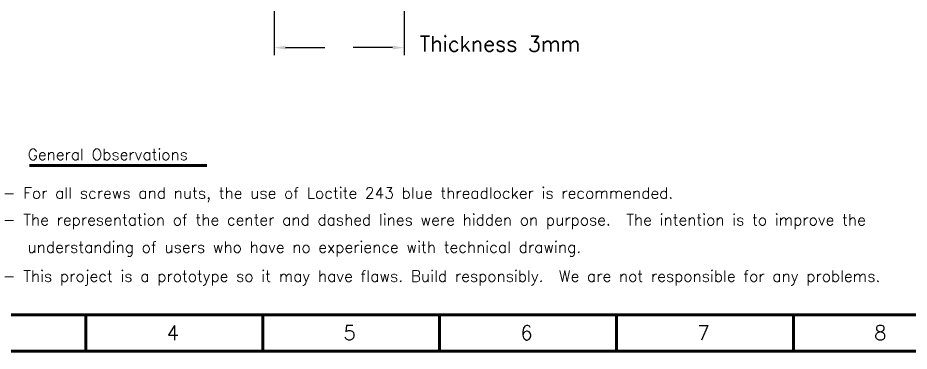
# Model space of a CAD drawing. Extents: x 22869 to 23563, y -7306 to -6812.
# Drawn here: x 22990.2 to 23223.3, y -7306 to -7219 of the extents above; entities that cross this region are included whole.
import ezdxf

# ---------------------------------------------------------------- set-up
doc = ezdxf.new("R2010")
doc.units = 0
doc.header["$PDMODE"] = 34
doc.layers.get('0').update_dxf_attribs({"lineweight": 0})
doc.layers.add('Cotas', color=90, linetype='Continuous')
doc.layers.add('Peças Usinadas', color=120, linetype='Continuous', lineweight=50)
doc.styles.get("Standard").update_dxf_attribs({"font": 'romans.shx'})
doc.dimstyles.get("Standard").update_dxf_attribs({"dimtxt": 3, "dimasz": 3, "dimexe": 2, "dimexo": 1, "dimgap": 1, "dimtad": 0, "dimtoh": 1, "dimcen": 0.09, "dimadec": 0, "dimazin": 0, "dimtfac": 1, "dimtdec": 4, "dimtofl": 0, "dimtmove": 0, "dimatfit": 3, "dimfxl": 1, "dimtolj": 1, "dimtzin": 0, "dimarcsym": 0})

# ---------------------------------------------------------------- blocks, each defined once
blk = doc.blocks.new('*D_3r_2')
at = {"color": 0, "linetype": 'ByBlock', "lineweight": -2}
for p, q in [((23057.2, -7199.15), (23057.2, -7228.74)), ((23091.2, -7199.15), (23091.2, -7228.74)), ((23060.2, -7226.74), (23070.49, -7226.74)), ((23088.2, -7226.74), (23077.91, -7226.74))]:
    blk.add_line(p, q, dxfattribs=at)
for points in [[(23057.2, -7226.74), (23060.2, -7227.24), (23057.2, -7226.74), (23060.2, -7226.24)], [(23091.2, -7226.74), (23088.2, -7226.24), (23091.2, -7226.74), (23088.2, -7227.24)]]:
    blk.add_solid(points, dxfattribs=at)
at = {"layer": 'Defpoints', "color": 0, "linetype": 'ByBlock', "lineweight": 0}
for p in [(23057.2, -7198.15), (23091.2, -7198.15), (23057.2, -7226.74), (23091.2, -7226.74)]:
    blk.add_point(p, dxfattribs=at)

msp = doc.modelspace()

# ---------------------------------------------------------------- linework, layer by layer
at = {"layer": 'Peças Usinadas', "color": 1}
msp.add_line((22993.253, -7257.506), (23039.661, -7257.506), dxfattribs=at)
at = {"layer": 'Peças Usinadas'}
for p, q in [((23007.976, -7296.563), (23007.976, -7306.013)), ((23054.236, -7296.563), (23054.236, -7306.013)), ((23100.497, -7296.563), (23100.497, -7306.013)), ((23146.757, -7296.563), (23146.757, -7306.013)), ((23193.017, -7296.563), (23193.017, -7306.013))]:
    msp.add_line(p, q, dxfattribs=at)
at = {"layer": 'Peças Usinadas', "flags": 128}
for points in [[(22869.195, -7306.013), (23563.101, -7306.013), (23563.101, -6811.91), (22869.195, -6811.91)], [(22878.645, -7296.563), (23553.651, -7296.563), (23553.651, -6821.36), (22878.645, -6821.36)]]:
    msp.add_lwpolyline(points, close=True, dxfattribs=at)

# ---------------------------------------------------------------- texts
at = {"layer": 'Cotas'}
for s, height, p in [('Thickness 3mm', 4, (23095.29, -7227.754)), ('4', 3.78, (23029.092, -7303.105)), ('5', 3.78, (23075.352, -7303.105)), ('6', 3.78, (23121.613, -7303.105)), ('7', 3.78, (23167.873, -7303.105)), ('8', 3.78, (23214.134, -7303.105))]:
    msp.add_text(s, height=height, dxfattribs=at).set_placement(p)
at = {"layer": 'Cotas', "color": 1}
for s, height, p in [('General Observations', 2.95312, (22992.789, -7256.145)), ('- For all screws and nuts, the use of Loctite 243 blue threadlocker is recommended.', 2.95312, (22986.292, -7266.186)), ('- The representation of the center and dashed lines were hidden on purpose.  The intention is to improve the', 2.953125, (22986.292, -7273.174)), ('understanding of users who have no experience with technical drawing.', 2.95312, (22992.73, -7280.313)), ('- This project is a prototype so it may have flaws. Build responsibly.  We are not responsible for any problems.', 2.953125, (22986.292, -7287.892))]:
    msp.add_text(s, height=height, dxfattribs=at).set_placement(p)

# ---------------------------------------------------------------- dimensions: what is measured, and where the dimension line sits
at = {"layer": 'Cotas'}
dim = msp.add_linear_dim(base=(23091.2, -7226.743), p1=(23057.2, -7198.145), p2=(23091.2, -7198.145), angle=0.00001, dimstyle='Standard', override={"dimscale": 1, "dimpost": '<>'}, dxfattribs=at)
dim.commit()
dim.dimension.update_dxf_attribs({"geometry": '*D_3r_2', "text_midpoint": (23074.2, -7226.743)})

doc.saveas('drawing.dxf')
